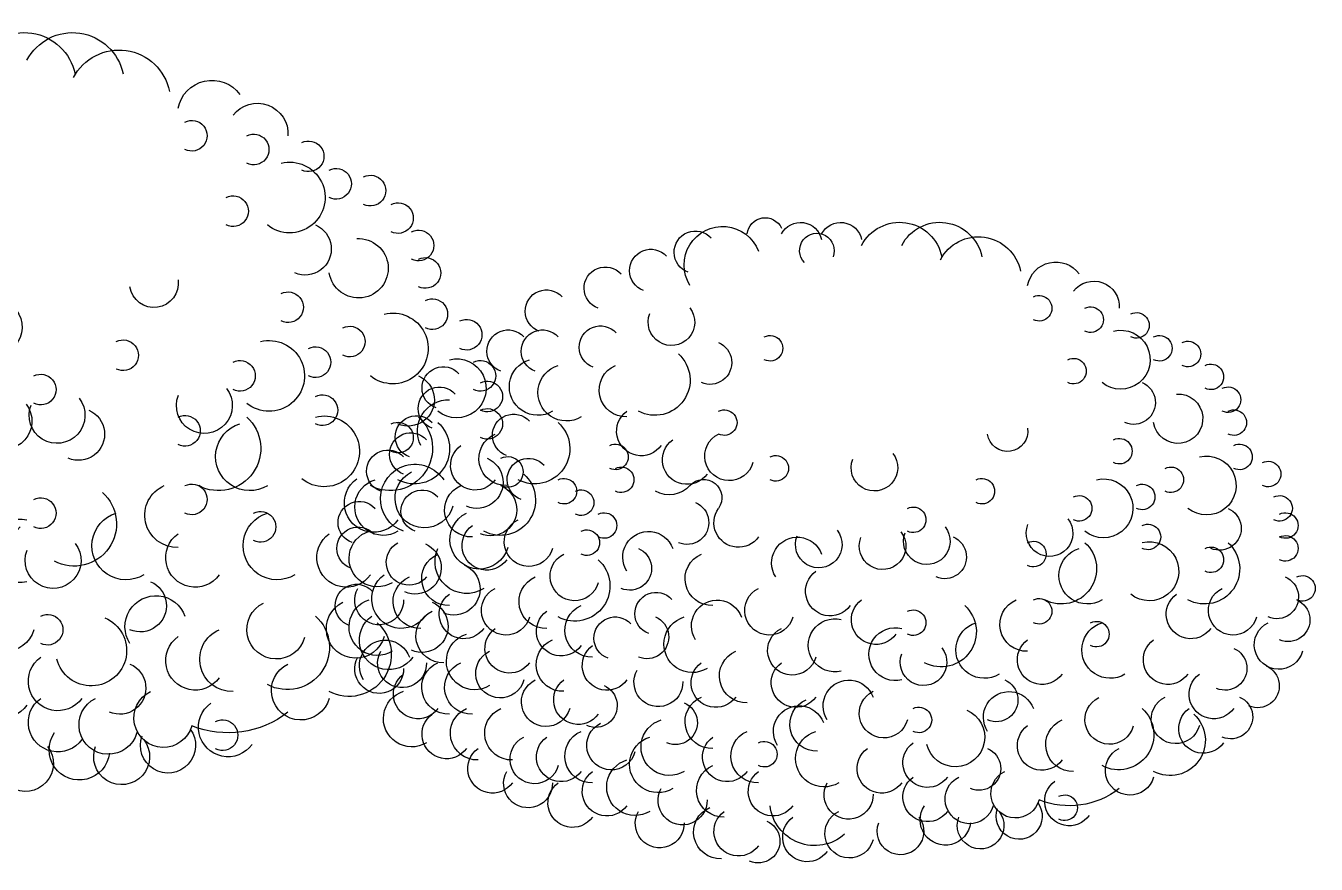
# Model space of a CAD drawing. Header units: metres. Extents: x -208167 to 103314, y -235023 to -104369.
# Drawn here: x 18984 to 23408, y -234638 to -231762 of the extents above; entities that cross this region are included whole.
import ezdxf

# ---------------------------------------------------------------- set-up
doc = ezdxf.new("R2010")
doc.units = ezdxf.units.M
doc.layers.add('LH', color=94, linetype='Continuous')

# ---------------------------------------------------------------- blocks, each defined once
blk = doc.blocks.new('LIM24')
for centre, radius, start, end in [((-100.7, 681.8), 48.27, 27.61, 168.64), ((-55.65, 681.8), 48.27, 27.61, 168.64), ((10.79, 705.84), 24.14, 27.61, 168.64), ((55.84, 705.84), 24.14, 27.61, 168.64), ((95.66, 714.97), 20.29, 5.83, 155.26), ((143.38, 682.03), 43.35, 328.15, 158.76), ((-144.18, 665.53), 48.27, 27.61, 168.64), ((37.44, 698.31), 19.44, 316.27, 201.13), ((174.02, 696.37), 23.9, 289.69, 137.74), ((224.15, 675.89), 23.9, 289.69, 137.74), ((-231.23, 653.15), 32.29, 10.72, 144.24), ((275.25, 655.91), 23.9, 289.69, 137.74), ((-273.77, 635.14), 28.77, 37.67, 183.41), ((341.5, 630.17), 23.9, 289.69, 137.74), ((-212.38, 633.43), 14.38, 63.42, 296.58), ((-270.3, 620.57), 14.38, 63.42, 296.58), ((201, 617.76), 26.2, 142.15, 21.6), ((-321.79, 614.14), 14.38, 63.42, 296.58), ((-304.1, 575.54), 33.16, 75.93, 309.14), ((280.77, 589.71), 23.9, 289.69, 137.74), ((345.91, 585.2), 23.9, 289.69, 137.74), ((384.53, 585.2), 23.9, 289.69, 137.74), ((-379.71, 581.98), 14.38, 63.42, 296.58), ((-347.53, 588.41), 14.38, 63.42, 296.58), ((90.1, 588.41), 14.38, 63.42, 296.58), ((157.66, 572.33), 24.49, 113.18, 293.25), ((219.49, 552.55), 39.54, 131.91, 298.12), ((-405.45, 556.26), 14.38, 63.42, 296.58), ((-251, 562.69), 14.38, 63.42, 296.58), ((252.02, 541.39), 30.16, 268.05, 66.87), ((319.05, 538.54), 31.93, 238.74, 73.3), ((351.23, 544.97), 31.93, 238.74, 73.3), ((442.45, 543.39), 33.16, 75.93, 309.14), ((457.45, 543.74), 23.9, 289.69, 137.74), ((-424.76, 530.54), 14.38, 63.42, 296.58), ((-318.58, 527.32), 24.49, 113.18, 293.25), ((461.76, 520.89), 23.9, 289.69, 137.74), ((-368.57, 509.2), 27.82, 86.44, 350.92), ((451.17, 495.17), 35.38, 332.97, 91.08), ((-431.2, 504.81), 14.38, 63.42, 296.58), ((141.59, 504.81), 14.38, 63.42, 296.58), ((234.9, 495.17), 27.67, 215.52, 54.43), ((378.31, 490.4), 23.9, 289.69, 137.74), ((487.5, 488.74), 23.9, 289.69, 137.74), ((-176.98, 495.18), 22.75, 171.92, 351.83), ((354.64, 475.38), 39.54, 131.91, 298.12), ((489.79, 475.38), 39.54, 131.91, 298.12), ((-302.48, 472.66), 14.38, 63.42, 296.58), ((136.01, 467.11), 27.59, 195.38, 64.19), ((183.41, 463.01), 27.67, 215.52, 54.43), ((387.17, 464.22), 30.16, 268.05, 66.87), ((493.94, 469.44), 23.9, 289.69, 137.74), ((-437.63, 466.23), 14.38, 63.42, 296.58), ((263.87, 466.23), 14.38, 63.42, 296.58), ((421.54, 456.58), 27.67, 215.52, 54.43), ((519.68, 450.15), 23.9, 289.69, 137.74), ((-469.81, 446.94), 14.38, 63.42, 296.58), ((-400.64, 434.07), 33.16, 75.93, 309.14), ((-27.21, 454.09), 26.2, 142.15, 21.6), ((83.66, 453.37), 14.38, 63.42, 296.58), ((361.75, 440.75), 23.9, 289.69, 137.74), ((-360.4, 440.51), 14.38, 63.42, 296.58), ((257.43, 440.51), 14.38, 63.42, 296.58), ((489.27, 419.2), 38.72, 289.18, 146.61), ((-328.22, 421.21), 14.38, 63.42, 296.58), ((-284.8, 408.34), 33.16, 75.93, 309.14), ((-148.02, 427.65), 14.38, 63.42, 296.58), ((164.81, 420.34), 20.63, 41.76, 215.52), ((321.79, 427.65), 14.38, 63.42, 296.58), ((393.25, 417.51), 39.54, 131.91, 298.12), ((524.99, 409.92), 31.93, 238.74, 73.3), ((203.51, 454.89), 31.25, 221.76, 299.33), ((302.48, 414.78), 14.38, 63.42, 296.58), ((425.79, 406.34), 30.16, 268.05, 66.87), ((481.07, 405.14), 23.9, 289.69, 137.74), ((-482.68, 408.35), 14.38, 63.42, 296.58), ((-257.43, 408.35), 14.38, 63.42, 296.58), ((183.41, 392.27), 24.49, 113.18, 293.25), ((551.86, 392.28), 23.9, 289.69, 137.74), ((-489.12, 389.06), 14.38, 63.42, 296.58), ((-415.12, 385.84), 24.49, 113.18, 293.25), ((-70.79, 395.49), 14.38, 63.42, 296.58), ((125.5, 392.28), 27.67, 215.52, 35.52), ((276.74, 389.06), 14.38, 63.42, 296.58), ((-334.66, 376.2), 14.38, 63.42, 296.58), ((-224.13, 380.53), 26.2, 142.15, 21.6), ((-86.1, 371.34), 26.2, 142.15, 21.6), ((361.26, 370.65), 27.59, 195.38, 64.19), ((408.67, 366.55), 27.67, 215.52, 54.43), ((553.15, 363.51), 23.9, 289.69, 137.74), ((-489.12, 363.34), 14.38, 63.42, 296.58), ((-106.2, 353.69), 24.49, 113.18, 293.25), ((-36.41, 365.82), 26.2, 142.15, 21.6), ((35.37, 367.66), 26.2, 142.15, 21.6), ((59.38, 346.96), 28.96, 326.99, 159.92), ((226.71, 353.39), 28.96, 326.99, 159.92), ((296.05, 369.77), 14.38, 63.42, 296.58), ((531.43, 352.05), 31.93, 238.74, 73.3), ((-398.35, 340.34), 39.54, 131.91, 298.12), ((-405.45, 350.48), 14.38, 63.42, 296.58), ((-336.28, 337.61), 33.16, 75.93, 309.14), ((-266.61, 332.75), 31.93, 238.74, 73.3), ((-237.45, 340.34), 39.54, 131.91, 298.12), ((-205.94, 356.91), 14.38, 63.42, 296.58), ((247.76, 340.82), 24.49, 113.18, 293.25), ((431.2, 348.19), 35.57, 237.12, 25.21), ((495.92, 347.49), 25.55, 219.64, 60.7), ((155.48, 329.17), 30.16, 268.05, 66.87), ((309.78, 332.07), 27.59, 195.38, 64.19), ((451.53, 329.17), 30.16, 268.05, 66.87), ((309.59, 321.05), 39.54, 131.91, 298.12), ((-508.43, 318.32), 14.38, 63.42, 296.58), ((-479.48, 308.67), 24.49, 113.18, 293.25), ((-479.48, 308.67), 24.49, 113.18, 293.25), ((22.52, 315.11), 27.67, 215.52, 54.43), ((342.12, 303.45), 30.16, 268.05, 66.87), ((483.71, 303.45), 30.16, 268.05, 66.87), ((-430.34, 293.48), 27.59, 195.38, 64.19), ((90.96, 293.48), 27.59, 195.38, 64.19), ((387.01, 293.48), 27.59, 195.38, 64.19), ((529.48, 304.89), 27.5, 178.8, 29.25), ((554.99, 299.15), 23.9, 289.69, 137.74), ((-492.35, 282.95), 24.49, 113.18, 293.25), ((-492.35, 282.95), 24.49, 113.18, 293.25), ((-382.93, 289.38), 27.67, 215.52, 54.43), ((-212.38, 292.6), 14.38, 63.42, 296.58), ((-198.48, 277.73), 30.16, 268.05, 66.87), ((-28.97, 282.95), 27.67, 215.52, 54.43), ((149.48, 276.22), 28.96, 326.99, 159.92), ((218.19, 289.95), 23.9, 289.69, 137.74), ((434.41, 289.38), 27.67, 215.52, 54.43), ((531.43, 274.88), 31.93, 238.74, 73.3), ((-102.3, 269.6), 39.54, 131.91, 298.12), ((-70.79, 279.74), 14.38, 63.42, 296.58), ((290.63, 271.29), 30.16, 268.05, 66.87), ((325, 270.09), 27.67, 215.52, 54.43), ((457.96, 264.86), 30.16, 268.05, 66.87), ((-481.82, 254.9), 27.59, 195.38, 64.19), ((-292.35, 249.15), 31.93, 238.74, 73.3), ((-276.74, 266.88), 14.38, 63.42, 296.58), ((-150.76, 249.15), 31.93, 238.74, 73.3), ((17.36, 254.23), 29.8, 256.23, 103.77), ((177.46, 255.59), 31.93, 238.74, 73.3), ((228.46, 263.66), 24.49, 113.18, 293.25), ((264.2, 262.37), 23.9, 289.69, 137.74), ((-50.83, 244.37), 29.8, 256.23, 103.77), ((65.22, 248.47), 27.59, 195.38, 64.19), ((382.92, 250.8), 27.67, 215.52, 54.43), ((422.02, 236.29), 31.93, 238.74, 73.3), ((-357.19, 237.94), 27.67, 215.52, 54.43), ((-215.6, 237.94), 27.67, 215.52, 54.43), ((273.51, 231.51), 27.67, 215.52, 54.43), ((322.81, 232.71), 30.16, 268.05, 66.87), ((522.75, 231.21), 28.96, 326.99, 159.92), ((-421.56, 228.36), 24.49, 113.18, 293.25), ((-82.42, 235.25), 26.2, 142.15, 21.6), ((116.87, 219.85), 30.16, 268.05, 66.87), ((393.44, 222.75), 27.59, 195.38, 64.19), ((503.74, 234.15), 27.5, 178.8, 29.25), ((-457.94, 208.65), 24.49, 113.18, 293.25), ((61.13, 212.21), 27.67, 215.52, 54.43), ((151.24, 212.21), 27.67, 215.52, 54.43), ((425.79, 206.99), 30.16, 268.05, 66.87), ((451.53, 206.99), 30.16, 268.05, 66.87), ((529.48, 227.72), 27.5, 178.8, 29.25), ((-408.68, 199.35), 27.67, 215.52, 54.43), ((215.58, 212.89), 27.5, 178.8, 29.25), ((485.9, 199.35), 27.67, 215.52, 54.43), ((-164.12, 192.92), 24.49, 113.18, 293.25), ((1.46, 186.19), 28.96, 326.99, 159.92), ((286.38, 186.49), 24.49, 113.18, 293.25), ((305.69, 192.92), 27.67, 215.52, 54.43), ((341.95, 190.59), 27.59, 195.38, 64.19), ((-427.99, 173.63), 24.49, 113.18, 293.25), ((-365.98, 171.3), 27.59, 195.38, 64.19), ((-291.49, 170.61), 27.59, 195.38, 64.19), ((-178.74, 173.33), 28.96, 326.99, 159.92), ((-37.76, 177.73), 27.59, 195.38, 64.19), ((155.48, 168.4), 30.16, 268.05, 66.87), ((492.82, 171.99), 31.93, 238.74, 73.3), ((-397, 160.64), 27.67, 215.52, 54.43), ((-301.81, 153.85), 39.54, 131.91, 298.12), ((-118.17, 150.94), 33.16, 112.84, 346), ((-77.23, 170.42), 14.38, 63.42, 296.58), ((57.33, 157.46), 28.96, 326.99, 159.92), ((37.59, 165.39), 30.16, 268.05, 66.87), ((196.28, 167.19), 24.49, 113.18, 293.25), ((380.74, 155.54), 30.16, 268.05, 66.87), ((419.35, 155.54), 30.16, 268.05, 66.87), ((-359.73, 147.42), 39.54, 131.91, 298.12), ((-249.97, 142.68), 30.16, 268.05, 66.87), ((203.21, 139.83), 31.93, 238.74, 73.3), ((453.72, 154.34), 27.67, 215.52, 54.43), ((-215.6, 141.48), 27.67, 215.52, 54.43), ((29.44, 126.97), 31.93, 238.74, 73.3), ((104, 129.82), 30.16, 268.05, 66.87), ((268.53, 141.77), 27.59, 195.38, 64.19), ((290.63, 129.82), 30.16, 268.05, 66.87), ((96.54, 131.83), 14.38, 63.42, 296.58), ((138.36, 128.62), 27.67, 215.52, 54.43), ((216.08, 120.54), 31.93, 238.74, 73.3), ((325, 128.62), 27.67, 215.52, 54.43), ((354.83, 126.28), 27.59, 195.38, 64.19), ((-314.49, 113.42), 27.59, 195.38, 64.19), ((-144.82, 115.75), 24.49, 113.18, 293.25), ((-86.89, 122.18), 27.67, 215.52, 54.43), ((-35.4, 115.75), 27.67, 215.52, 54.43), ((402.23, 115.75), 27.67, 215.52, 54.43), ((241.82, 94.82), 31.93, 238.74, 73.3), ((-185.78, 87.7), 27.59, 195.38, 64.19), ((86.88, 90.03), 27.67, 215.52, 54.43), ((142.61, 91.23), 30.16, 268.05, 66.87), ((273.51, 90.03), 27.67, 215.52, 54.43), ((362.15, 99.1), 27.5, 178.8, 29.25), ((-246.27, 79.01), 27.67, 215.52, 54.43), ((-134.29, 81.27), 27.59, 195.38, 64.19), ((-86.89, 83.6), 27.67, 215.52, 54.43), ((1.75, 86.24), 27.5, 178.8, 29.25), ((312.13, 77.17), 27.67, 215.52, 54.43), ((-246.29, 164.86), 91.02, 231.88, 291.87), ((-241.14, 71.62), 14.38, 63.42, 296.58), ((188.39, 79.81), 27.5, 178.8, 29.25), ((-190.02, 61.99), 25.86, 143.52, 20.23), ((-107, 57.88), 28.34, 186.52, 34.57), ((39.94, 79.54), 50.47, 228.4, 353.65), ((-146.64, 51.45), 26.2, 142.15, 21.6), ((-56.54, 45.02), 26.2, 142.15, 21.6), ((0.86, 42.69), 27.59, 195.38, 64.19), ((48.26, 38.58), 27.67, 215.52, 54.43), ((125.49, 45.02), 27.67, 215.52, 54.43), ((145.86, 44.24), 30.16, 268.05, 66.87), ((214.13, 54.09), 27.5, 178.8, 29.25), ((103.39, 34.08), 24.49, 113.18, 293.25)]:
    blk.add_arc(centre, radius, start, end)

msp = doc.modelspace()

# ---------------------------------------------------------------- block references
at = {"layer": 'LH'}
for p, xscale, yscale, zscale in [((18775.95, -234457.87), -3.66, 3.66, 3.66), ((21810.63, -234663.24), -3.05, 3.05, 3.05)]:
    msp.add_blockref('LIM24', p, dxfattribs=dict(at, xscale=xscale, yscale=yscale, zscale=zscale))

doc.saveas('drawing.dxf')
